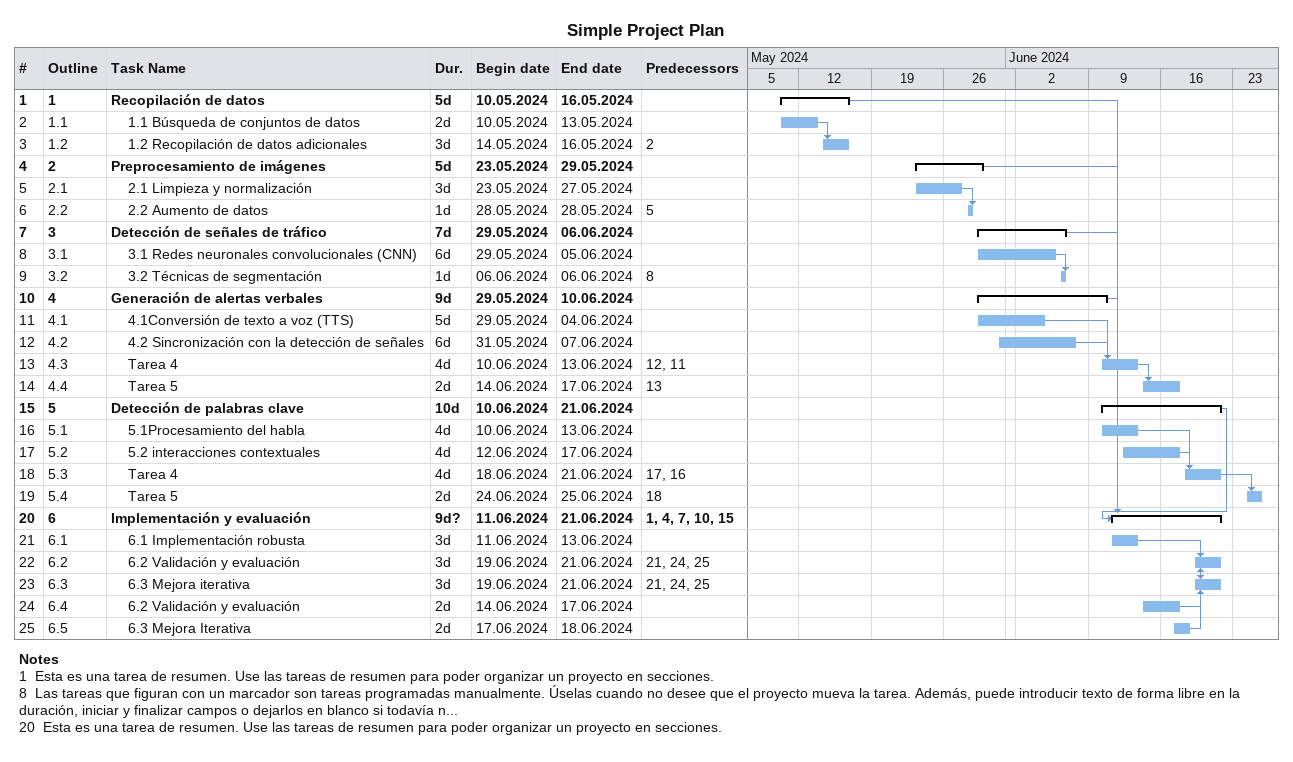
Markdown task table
Simple Project Plan

| ID | WBS | Task | Duration | Start | Finish | Predecessors |
|---|---|---|---|---|---|---|
| 1 | 1 | **Recopilación de datos** | 5d | 2024-05-10 | 2024-05-16 |  |
| 2 | 1.1 | 1.1 Búsqueda de conjuntos de datos | 2d | 2024-05-10 | 2024-05-13 |  |
| 3 | 1.2 | 1.2 Recopilación de datos adicionales | 3d | 2024-05-14 | 2024-05-16 | 2 |
| 4 | 2 | **Preprocesamiento de imágenes** | 5d | 2024-05-23 | 2024-05-29 |  |
| 5 | 2.1 | 2.1 Limpieza y normalización | 3d | 2024-05-23 | 2024-05-27 |  |
| 6 | 2.2 | 2.2 Aumento de datos | 1d | 2024-05-28 | 2024-05-28 | 5 |
| 7 | 3 | **Detección de señales de tráfico** | 7d | 2024-05-29 | 2024-06-06 |  |
| 8 | 3.1 | 3.1 Redes neuronales convolucionales (CNN) | 6d | 2024-05-29 | 2024-06-05 |  |
| 9 | 3.2 | 3.2 Técnicas de segmentación | 1d | 2024-06-06 | 2024-06-06 | 8 |
| 10 | 4 | **Generación de alertas verbales** | 9d | 2024-05-29 | 2024-06-10 |  |
| 11 | 4.1 | 4.1Conversión de texto a voz (TTS) | 5d | 2024-05-29 | 2024-06-04 |  |
| 12 | 4.2 | 4.2 Sincronización con la detección de señales | 6d | 2024-05-31 | 2024-06-07 |  |
| 13 | 4.3 | Tarea 4 | 4d | 2024-06-10 | 2024-06-13 | 12, 11 |
| 14 | 4.4 | Tarea 5 | 2d | 2024-06-14 | 2024-06-17 | 13 |
| 15 | 5 | **Detección de palabras clave** | 10d | 2024-06-10 | 2024-06-21 |  |
| 16 | 5.1 | 5.1Procesamiento del habla | 4d | 2024-06-10 | 2024-06-13 |  |
| 17 | 5.2 | 5.2 interacciones contextuales | 4d | 2024-06-12 | 2024-06-17 |  |
| 18 | 5.3 | Tarea 4 | 4d | 2024-06-18 | 2024-06-21 | 17, 16 |
| 19 | 5.4 | Tarea 5 | 2d | 2024-06-24 | 2024-06-25 | 18 |
| 20 | 6 | **Implementación y evaluación** | 9d? | 2024-06-11 | 2024-06-21 | 1, 4, 7, 10, 15 |
| 21 | 6.1 | 6.1 Implementación robusta | 3d | 2024-06-11 | 2024-06-13 |  |
| 22 | 6.2 | 6.2 Validación y evaluación | 3d | 2024-06-19 | 2024-06-21 | 21, 24, 25 |
| 23 | 6.3 | 6.3 Mejora iterativa | 3d | 2024-06-19 | 2024-06-21 | 21, 24, 25 |
| 24 | 6.4 | 6.2 Validación y evaluación | 2d | 2024-06-14 | 2024-06-17 |  |
| 25 | 6.5 | 6.3 Mejora Iterativa | 2d | 2024-06-17 | 2024-06-18 |  |

Notes
- 1: Esta es una tarea de resumen. Use las tareas de resumen para poder organizar un proyecto en secciones.
- 8: Las tareas que figuran con un marcador son tareas programadas manualmente. Úselas cuando no desee que el proyecto mueva la tarea. Además, puede introducir texto de forma libre en la duración, iniciar y finalizar campos o dejarlos en blanco si todavía n...
- 20: Esta es una tarea de resumen. Use las tareas de resumen para poder organizar un proyecto en secciones.
